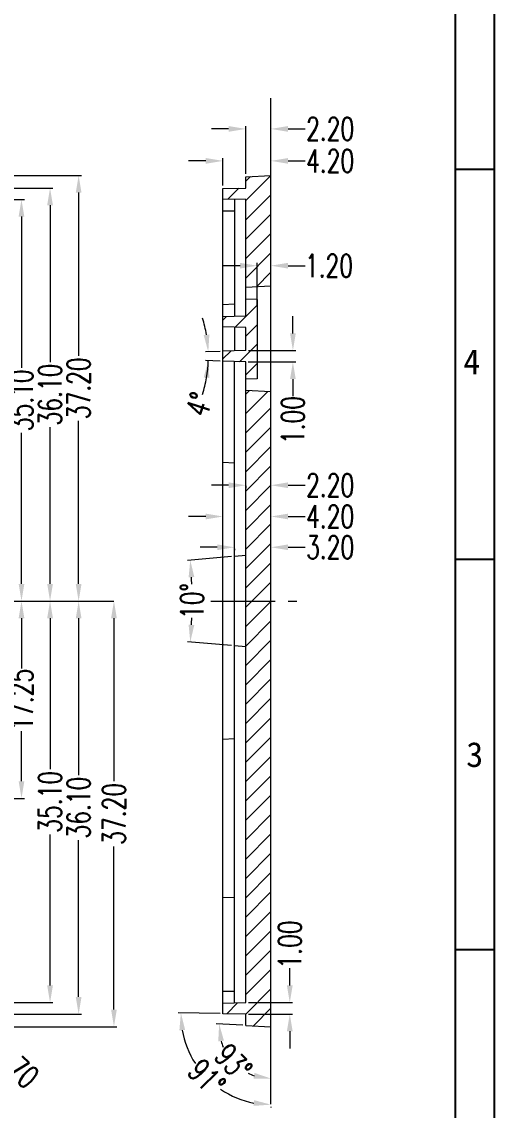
# Model space of a CAD drawing. Header units: millimetres. Extents: x 52832 to 53470, y -6025 to -5739.
# Drawn here: x 52989.8 to 53031.1, y -5964.5 to -5869.3 of the extents above; entities that cross this region are included whole.
import ezdxf
from ezdxf.enums import TextEntityAlignment as Align

# ---------------------------------------------------------------- set-up
doc = ezdxf.new("R2010")
doc.units = ezdxf.units.MM
doc.linetypes.add('CENTER', pattern=[0.6, 0.375, -0.075, 0.075, -0.075])
doc.layers.get('0').update_dxf_attribs({"linetype": 'CONTINUOUS'})
doc.layers.get('Defpoints').update_dxf_attribs({"linetype": 'CONTINUOUS'})
doc.layers.add('dim', color=82, linetype='CONTINUOUS', lineweight=9)
doc.layers.add('part', color=7, linetype='CONTINUOUS', lineweight=20)
doc.styles.get("Standard").update_dxf_attribs({"font": 'romans.shx', "width": 0.7})
doc.styles.add('宋体', font='SimSun.ttf', dxfattribs={"width": 0.7})
doc.dimstyles.new('03', dxfattribs={"dimscale": 0.5, "dimtxt": 4, "dimasz": 3, "dimexe": 0.5, "dimexo": 0.5, "dimgap": 0.09, "dimtad": 0, "dimzin": 0, "dimdsep": 46, "dimtxsty": 'Standard', "dimcen": 0, "dimclrd": 256, "dimclre": 256, "dimclrt": 6, "dimazin": 2, "dimtp": 0.01, "dimtm": 0.01, "dimtfac": 1, "dimtofl": 0, "dimtmove": 0, "dimatfit": 0, "dimfxl": 0, "dimtolj": 1, "dimtzin": 0, "dimlwd": -1, "dimlwe": -1, "dimarcsym": 0})

# ---------------------------------------------------------------- blocks, each defined once
blk = doc.blocks.new('*D820')
at = {"layer": 'Defpoints', "color": 0}
for p in [(52989.753, -5919.948), (52989.753, -5919.948), (52984.023, -5937.198)]:
    blk.add_point(p, dxfattribs=at)
at = {"layer": 'dim'}
for p, q in [((52989.753, -5921.448), (52989.753, -5925.828)), ((52989.753, -5935.698), (52989.753, -5931.318)), ((52984.273, -5937.198), (52990.003, -5937.198))]:
    blk.add_line(p, q, dxfattribs=at)
for points in [[(52989.503, -5921.448), (52990.003, -5921.448), (52989.753, -5919.948)], [(52989.503, -5935.698), (52990.003, -5935.698), (52989.753, -5937.198)]]:
    blk.add_solid(points, dxfattribs=at)
at = {"layer": 'dim', "color": 6, "insert": (52989.753, -5928.573), "char_height": 2, "attachment_point": 5, "rotation": 90}
blk.add_mtext('\\A1;17.25', dxfattribs=at)
blk = doc.blocks.new('*D822')
at = {"layer": 'Defpoints', "color": 0}
for p in [(52981.984, -5884.848), (52989.753, -5884.848), (52989.753, -5919.948)]:
    blk.add_point(p, dxfattribs=at)
at = {"layer": 'dim'}
for p, q in [((52982.234, -5884.848), (52990.003, -5884.848)), ((52989.753, -5886.348), (52989.753, -5899.553)), ((52989.753, -5918.448), (52989.753, -5905.243))]:
    blk.add_line(p, q, dxfattribs=at)
for points in [[(52989.503, -5886.348), (52990.003, -5886.348), (52989.753, -5884.848)], [(52989.503, -5918.448), (52990.003, -5918.448), (52989.753, -5919.948)]]:
    blk.add_solid(points, dxfattribs=at)
at = {"layer": 'dim', "color": 6, "insert": (52989.753, -5902.398), "char_height": 2, "attachment_point": 5, "rotation": 90}
blk.add_mtext('\\A1;35.10', dxfattribs=at)
blk = doc.blocks.new('*D823')
at = {"layer": 'Defpoints', "color": 0}
for p in [(52981.984, -5883.848), (52992.253, -5883.848), (52989.753, -5919.948)]:
    blk.add_point(p, dxfattribs=at)
at = {"layer": 'dim'}
for p, q in [((52982.234, -5883.848), (52992.503, -5883.848)), ((52992.253, -5885.348), (52992.253, -5899.053)), ((52992.253, -5918.448), (52992.253, -5904.743)), ((52990.003, -5919.948), (52992.503, -5919.948))]:
    blk.add_line(p, q, dxfattribs=at)
for points in [[(52992.003, -5885.348), (52992.503, -5885.348), (52992.253, -5883.848)], [(52992.003, -5918.448), (52992.503, -5918.448), (52992.253, -5919.948)]]:
    blk.add_solid(points, dxfattribs=at)
at = {"layer": 'dim', "color": 6, "insert": (52992.253, -5901.898), "char_height": 2, "attachment_point": 5, "rotation": 90}
blk.add_mtext('\\A1;36.10', dxfattribs=at)
blk = doc.blocks.new('*D824')
at = {"layer": 'Defpoints', "color": 0}
for p in [(52982.39, -5882.748), (52994.753, -5882.748), (52989.753, -5919.948)]:
    blk.add_point(p, dxfattribs=at)
at = {"layer": 'dim'}
for p, q in [((52982.64, -5882.748), (52995.003, -5882.748)), ((52994.753, -5884.248), (52994.753, -5898.503)), ((52994.753, -5918.448), (52994.753, -5904.193)), ((52990.003, -5919.948), (52995.003, -5919.948))]:
    blk.add_line(p, q, dxfattribs=at)
for points in [[(52994.503, -5884.248), (52995.003, -5884.248), (52994.753, -5882.748)], [(52994.503, -5918.448), (52995.003, -5918.448), (52994.753, -5919.948)]]:
    blk.add_solid(points, dxfattribs=at)
at = {"layer": 'dim', "color": 6, "insert": (52994.753, -5901.348), "char_height": 2, "attachment_point": 5, "rotation": 90}
blk.add_mtext('\\A1;37.20', dxfattribs=at)
blk = doc.blocks.new('*D825')
at = {"layer": 'Defpoints', "color": 0}
for p in [(52992.253, -5919.948), (52981.984, -5955.048), (52992.253, -5955.048)]:
    blk.add_point(p, dxfattribs=at)
at = {"layer": 'dim'}
for p, q in [((52992.253, -5921.448), (52992.253, -5934.653)), ((52992.253, -5953.548), (52992.253, -5940.343)), ((52982.234, -5955.048), (52992.503, -5955.048))]:
    blk.add_line(p, q, dxfattribs=at)
for points in [[(52992.003, -5921.448), (52992.503, -5921.448), (52992.253, -5919.948)], [(52992.003, -5953.548), (52992.503, -5953.548), (52992.253, -5955.048)]]:
    blk.add_solid(points, dxfattribs=at)
at = {"layer": 'dim', "color": 6, "insert": (52992.253, -5937.498), "char_height": 2, "attachment_point": 5, "rotation": 90}
blk.add_mtext('\\A1;35.10', dxfattribs=at)
blk = doc.blocks.new('*D826')
at = {"layer": 'Defpoints', "color": 0}
for p in [(52994.753, -5919.948), (52981.984, -5956.048), (52994.753, -5956.048)]:
    blk.add_point(p, dxfattribs=at)
at = {"layer": 'dim'}
for p, q in [((52994.753, -5921.448), (52994.753, -5935.153)), ((52994.753, -5954.548), (52994.753, -5940.843)), ((52982.234, -5956.048), (52995.003, -5956.048))]:
    blk.add_line(p, q, dxfattribs=at)
for points in [[(52994.503, -5921.448), (52995.003, -5921.448), (52994.753, -5919.948)], [(52994.503, -5954.548), (52995.003, -5954.548), (52994.753, -5956.048)]]:
    blk.add_solid(points, dxfattribs=at)
at = {"layer": 'dim', "color": 6, "insert": (52994.753, -5937.998), "char_height": 2, "attachment_point": 5, "rotation": 90}
blk.add_mtext('\\A1;36.10', dxfattribs=at)
blk = doc.blocks.new('*D827')
at = {"layer": 'Defpoints', "color": 0}
for p in [(52997.841, -5919.948), (52997.841, -5919.948), (52982.39, -5957.148)]:
    blk.add_point(p, dxfattribs=at)
at = {"layer": 'dim'}
for p, q in [((52997.841, -5921.448), (52997.841, -5935.703)), ((52997.841, -5955.648), (52997.841, -5941.393)), ((52982.64, -5957.148), (52998.091, -5957.148))]:
    blk.add_line(p, q, dxfattribs=at)
for points in [[(52997.591, -5921.448), (52998.091, -5921.448), (52997.841, -5919.948)], [(52997.591, -5955.648), (52998.091, -5955.648), (52997.841, -5957.148)]]:
    blk.add_solid(points, dxfattribs=at)
at = {"layer": 'dim', "color": 6, "insert": (52997.841, -5938.548), "char_height": 2, "attachment_point": 5, "rotation": 90}
blk.add_mtext('\\A1;37.20', dxfattribs=at)
blk = doc.blocks.new('*D866')
at = {"layer": 'Defpoints', "color": 0}
for p in [(52982.392, -5954.456), (52984.398, -5956.25)]:
    blk.add_point(p, dxfattribs=at)
at = {"layer": 'dim'}
blk.add_line((52985.517, -5957.249), (52986.635, -5958.249), dxfattribs=at)
blk.add_solid([(52985.683, -5957.063), (52985.35, -5957.436), (52984.398, -5956.25)], dxfattribs=at)
at = {"layer": 'dim', "color": 6, "insert": (52988.756, -5960.145), "char_height": 2, "attachment_point": 5, "rotation": 318.20461}
blk.add_mtext('\\A1;R2.70', dxfattribs=at)
blk = doc.blocks.new('*D914')
at = {"layer": 'Defpoints', "color": 0}
for p in [(53011.574, -5878.68), (53011.574, -5878.68), (53009.374, -5882.864)]:
    blk.add_point(p, dxfattribs=at)
at = {"layer": 'dim'}
for p, q in [((53009.374, -5882.614), (53009.374, -5878.43)), ((53007.874, -5878.68), (53006.374, -5878.68)), ((53013.074, -5878.68), (53014.574, -5878.68))]:
    blk.add_line(p, q, dxfattribs=at)
for points in [[(53007.874, -5878.43), (53007.874, -5878.93), (53009.374, -5878.68)], [(53013.074, -5878.43), (53013.074, -5878.93), (53011.574, -5878.68)]]:
    blk.add_solid(points, dxfattribs=at)
at = {"layer": 'dim', "color": 6, "insert": (53016.753, -5878.68), "char_height": 2, "attachment_point": 5}
blk.add_mtext('\\A1;2.20', dxfattribs=at)
blk = doc.blocks.new('*D915')
at = {"layer": 'Defpoints', "color": 0}
for p in [(53011.574, -5881.476), (53011.574, -5881.476), (53007.374, -5883.883)]:
    blk.add_point(p, dxfattribs=at)
at = {"layer": 'dim'}
for p, q in [((53007.374, -5883.633), (53007.374, -5881.226)), ((53005.874, -5881.476), (53004.374, -5881.476)), ((53013.074, -5881.476), (53014.574, -5881.476))]:
    blk.add_line(p, q, dxfattribs=at)
for points in [[(53005.874, -5881.226), (53005.874, -5881.726), (53007.374, -5881.476)], [(53013.074, -5881.226), (53013.074, -5881.726), (53011.574, -5881.476)]]:
    blk.add_solid(points, dxfattribs=at)
at = {"layer": 'dim', "color": 6, "insert": (53016.753, -5881.476), "char_height": 2, "attachment_point": 5}
blk.add_mtext('\\A1;4.20', dxfattribs=at)
blk = doc.blocks.new('*D916')
at = {"layer": 'Defpoints', "color": 0}
for p in [(53011.574, -5875.989), (53009.374, -5957.033), (53011.574, -5957.148), (53007.57, -5959.278), (53011.574, -5963.908)]:
    blk.add_point(p, dxfattribs=at)
at = {"layer": 'dim'}
blk.add_line((53009.125, -5957.02), (53006.795, -5956.898), dxfattribs=at)
for start, end in [(196.03584, 203.13603), (243.86397, 250.96416)]:
    blk.add_arc((53011.574, -5957.148), 4.536, start, end, dxfattribs=at)
for points in [[(53006.967, -5958.43), (53007.464, -5958.373), (53007.045, -5956.911)], [(53010.136, -5961.19), (53010.054, -5961.683), (53011.574, -5961.684)]]:
    blk.add_solid(points, dxfattribs=at)
at = {"layer": 'dim', "color": 6, "insert": (53008.284, -5960.271), "char_height": 2, "attachment_point": 5, "rotation": 313.5}
blk.add_mtext('\\A1;93°', dxfattribs=at)
blk = doc.blocks.new('*D917')
at = {"layer": 'Defpoints', "color": 0}
for p in [(53011.574, -5875.989), (53007.374, -5956.014), (53009.374, -5956.048), (53004.707, -5959.946), (53011.574, -5963.908)]:
    blk.add_point(p, dxfattribs=at)
at = {"layer": 'dim'}
for p, q in [((53007.124, -5956.009), (53003.448, -5955.945)), ((53011.574, -5964.158), (53011.574, -5964.215))]:
    blk.add_line(p, q, dxfattribs=at)
for start, end in [(189.92626, 212.94234), (236.05766, 259.07374)]:
    blk.add_arc((53011.574, -5956.087), 7.878, start, end, dxfattribs=at)
for points in [[(53003.565, -5957.464), (53004.064, -5957.425), (53003.698, -5955.949)], [(53010.105, -5963.573), (53010.057, -5964.071), (53011.574, -5963.965)]]:
    blk.add_solid(points, dxfattribs=at)
at = {"layer": 'dim', "color": 6, "insert": (53005.956, -5961.608), "char_height": 2, "attachment_point": 5, "rotation": 314.5}
blk.add_mtext('\\A1;91°', dxfattribs=at)
blk = doc.blocks.new('*D918')
at = {"layer": 'Defpoints', "color": 0}
for p in [(53011.574, -5890.635), (53011.574, -5890.635), (53010.374, -5894.423)]:
    blk.add_point(p, dxfattribs=at)
at = {"layer": 'dim'}
for p, q in [((53008.874, -5890.635), (53007.374, -5890.635)), ((53010.374, -5894.173), (53010.374, -5890.385)), ((53013.074, -5890.635), (53014.574, -5890.635))]:
    blk.add_line(p, q, dxfattribs=at)
for points in [[(53008.874, -5890.385), (53008.874, -5890.885), (53010.374, -5890.635)], [(53013.074, -5890.385), (53013.074, -5890.885), (53011.574, -5890.635)]]:
    blk.add_solid(points, dxfattribs=at)
at = {"layer": 'dim', "color": 6, "insert": (53016.653, -5890.635), "char_height": 2, "attachment_point": 5}
blk.add_mtext('\\A1;1.20', dxfattribs=at)
blk = doc.blocks.new('*D919')
at = {"layer": 'Defpoints', "color": 0}
for p in [(53009.374, -5898.048), (53009.34, -5899.047), (53013.495, -5899.047)]:
    blk.add_point(p, dxfattribs=at)
at = {"layer": 'dim'}
for p, q in [((53013.495, -5896.548), (53013.495, -5895.048)), ((53009.624, -5898.048), (53013.745, -5898.048)), ((53009.59, -5899.047), (53013.745, -5899.047)), ((53013.495, -5900.547), (53013.495, -5902.047))]:
    blk.add_line(p, q, dxfattribs=at)
for points in [[(53013.245, -5896.548), (53013.745, -5896.548), (53013.495, -5898.048)], [(53013.245, -5900.547), (53013.745, -5900.547), (53013.495, -5899.047)]]:
    blk.add_solid(points, dxfattribs=at)
at = {"layer": 'dim', "color": 6, "insert": (53013.495, -5904.126), "char_height": 2, "attachment_point": 5, "rotation": 90}
blk.add_mtext('\\A1;1.00', dxfattribs=at)
blk = doc.blocks.new('*D920')
at = {"layer": 'Defpoints', "color": 0}
for p in [(53006.1, -5898.42), (53007.374, -5898.118), (53009.374, -5898.048), (53007.374, -5898.979), (53009.374, -5899.048)]:
    blk.add_point(p, dxfattribs=at)
at = {"layer": 'dim'}
for p, q in [((53007.125, -5898.127), (53005.845, -5898.172)), ((53007.125, -5898.97), (53005.845, -5898.925))]:
    blk.add_line(p, q, dxfattribs=at)
for start, end in [(9.78729, 17.57459), (342.38915, 358), (342.42541, 350.21271)]:
    blk.add_arc((52995.056, -5898.548), 11.045, start, end, dxfattribs=at)
for points in [[(53006.189, -5896.645), (53005.692, -5896.697), (53006.094, -5898.163)], [(53005.692, -5900.4), (53006.189, -5900.452), (53006.094, -5898.934)]]:
    blk.add_solid(points, dxfattribs=at)
at = {"layer": 'dim', "color": 6, "insert": (53005.308, -5902.759), "char_height": 2, "attachment_point": 5, "rotation": 72.38915}
blk.add_mtext('\\A1;4°', dxfattribs=at)
blk = doc.blocks.new('*D921')
at = {"layer": 'Defpoints', "color": 0}
for p in [(53009.374, -5909.639), (53011.574, -5909.826), (53011.574, -5909.826)]:
    blk.add_point(p, dxfattribs=at)
at = {"layer": 'dim'}
for p, q in [((53007.874, -5909.826), (53006.374, -5909.826)), ((53009.374, -5909.889), (53009.374, -5910.076)), ((53013.074, -5909.826), (53014.574, -5909.826))]:
    blk.add_line(p, q, dxfattribs=at)
for points in [[(53007.874, -5909.576), (53007.874, -5910.076), (53009.374, -5909.826)], [(53013.074, -5909.576), (53013.074, -5910.076), (53011.574, -5909.826)]]:
    blk.add_solid(points, dxfattribs=at)
at = {"layer": 'dim', "color": 6, "insert": (53016.753, -5909.826), "char_height": 2, "attachment_point": 5}
blk.add_mtext('\\A1;2.20', dxfattribs=at)
blk = doc.blocks.new('*D922')
at = {"layer": 'Defpoints', "color": 0}
for p in [(53007.374, -5912.556), (53011.574, -5912.556), (53011.574, -5912.556)]:
    blk.add_point(p, dxfattribs=at)
at = {"layer": 'dim'}
for p, q in [((53005.874, -5912.556), (53004.374, -5912.556)), ((53013.074, -5912.556), (53014.574, -5912.556))]:
    blk.add_line(p, q, dxfattribs=at)
for points in [[(53005.874, -5912.306), (53005.874, -5912.806), (53007.374, -5912.556)], [(53013.074, -5912.306), (53013.074, -5912.806), (53011.574, -5912.556)]]:
    blk.add_solid(points, dxfattribs=at)
at = {"layer": 'dim', "color": 6, "insert": (53016.753, -5912.556), "char_height": 2, "attachment_point": 5}
blk.add_mtext('\\A1;4.20', dxfattribs=at)
blk = doc.blocks.new('*D923')
at = {"layer": 'Defpoints', "color": 0}
for p in [(53008.374, -5915.125), (53011.574, -5915.246), (53011.574, -5915.246)]:
    blk.add_point(p, dxfattribs=at)
at = {"layer": 'dim'}
for p, q in [((53006.874, -5915.246), (53005.374, -5915.246)), ((53008.374, -5915.375), (53008.374, -5915.496)), ((53013.074, -5915.246), (53014.574, -5915.246))]:
    blk.add_line(p, q, dxfattribs=at)
for points in [[(53006.874, -5914.996), (53006.874, -5915.496), (53008.374, -5915.246)], [(53013.074, -5914.996), (53013.074, -5915.496), (53011.574, -5915.246)]]:
    blk.add_solid(points, dxfattribs=at)
at = {"layer": 'dim', "color": 6, "insert": (53016.753, -5915.246), "char_height": 2, "attachment_point": 5}
blk.add_mtext('\\A1;3.20', dxfattribs=at)
blk = doc.blocks.new('*D924')
at = {"layer": 'Defpoints', "color": 0}
for p in [(53008.374, -5916.036), (53009.374, -5915.948), (53004.657, -5918.755), (53008.374, -5923.861), (53009.374, -5923.948)]:
    blk.add_point(p, dxfattribs=at)
at = {"layer": 'dim'}
for p, q in [((53008.125, -5916.058), (53004.269, -5916.395)), ((53008.125, -5923.839), (53004.269, -5923.502))]:
    blk.add_line(p, q, dxfattribs=at)
for start, end in [(2.06534, 2.90473), (357.09527, 357.93466)]:
    blk.add_arc((52963.654, -5919.948), 41.02, start, end, dxfattribs=at)
for points in [[(53004.372, -5917.887), (53004.871, -5917.852), (53004.518, -5916.373)], [(53004.871, -5922.044), (53004.372, -5922.01), (53004.518, -5923.524)]]:
    blk.add_solid(points, dxfattribs=at)
at = {"layer": 'dim', "color": 6, "insert": (53004.674, -5919.948), "char_height": 2, "attachment_point": 5, "rotation": 90}
blk.add_mtext('\\A1;10°', dxfattribs=at)
blk = doc.blocks.new('*D925')
at = {"layer": 'Defpoints', "color": 0}
for p in [(53009.374, -5955.048), (53013.223, -5955.048), (53009.374, -5956.048)]:
    blk.add_point(p, dxfattribs=at)
at = {"layer": 'dim'}
for p, q in [((53013.223, -5953.548), (53013.223, -5952.048)), ((53009.624, -5955.048), (53013.473, -5955.048)), ((53009.624, -5956.048), (53013.473, -5956.048)), ((53013.223, -5957.548), (53013.223, -5959.048))]:
    blk.add_line(p, q, dxfattribs=at)
for points in [[(53012.973, -5953.548), (53013.473, -5953.548), (53013.223, -5955.048)], [(53012.973, -5957.548), (53013.473, -5957.548), (53013.223, -5956.048)]]:
    blk.add_solid(points, dxfattribs=at)
at = {"layer": 'dim', "color": 6, "insert": (53013.223, -5949.97), "char_height": 2, "attachment_point": 5, "rotation": 90}
blk.add_mtext('\\A1;1.00', dxfattribs=at)
blk = doc.blocks.new('sa3l')
for p, q in [((340.59, 244.94), (334.76, 244.94)), ((340.59, 186.62), (334.76, 186.62)), ((340.59, 128.3), (334.76, 128.3))]:
    blk.add_line(p, q)
for points in [[(5.83, 5.83), (5.83, 484.06), (340.59, 484.06), (340.59, 5.83)], [(11.66, 11.66), (11.66, 478.22), (334.76, 478.22), (334.76, 11.66)]]:
    blk.add_lwpolyline(points, close=True)
at = {"style": '宋体'}
for s, p in [('4', (337.23, 216.17)), ('3', (337.67, 157.45))]:
    blk.add_text(s, height=3.73, dxfattribs=at).set_placement(p, align=Align.MIDDLE)

msp = doc.modelspace()

# ---------------------------------------------------------------- linework, layer by layer
at = {"layer": 'part', "color": 1, "linetype": 'CENTER', "ltscale": 100}
for p, q in [((53011.574, -5963.908), (53011.574, -5875.989)), ((52866.98, -5919.948), (52997.841, -5919.948))]:
    msp.add_line(p, q, dxfattribs=at)
at = {"layer": 'part', "color": 7, "linetype": 'Continuous'}
for p, q in [((53009.374, -5882.864), (53011.574, -5882.748)), ((53009.374, -5883.848), (53009.374, -5882.864)), ((53011.574, -5957.148), (53011.574, -5882.748)), ((53007.374, -5883.883), (53009.374, -5883.848)), ((53007.374, -5956.014), (53007.374, -5883.883)), ((53009.374, -5884.848), (53007.374, -5884.814)), ((53008.374, -5884.831), (53008.374, -5895.083)), ((53009.374, -5895.048), (53009.374, -5884.848)), ((53007.374, -5885.848), (53008.374, -5885.848)), ((53011.574, -5892.433), (53009.374, -5892.548)), ((53010.374, -5893.583), (53009.374, -5893.548)), ((53010.374, -5893.583), (53010.374, -5900.514)), ((53008.374, -5894.001), (53007.374, -5894.053)), ((53009.374, -5895.048), (53007.374, -5895.118)), ((53009.374, -5896.048), (53007.374, -5895.979)), ((53008.374, -5896.014), (53008.374, -5898.083)), ((53009.374, -5898.048), (53009.374, -5896.048)), ((53009.374, -5898.048), (53007.374, -5898.118)), ((53009.374, -5899.048), (53007.374, -5898.979)), ((53008.374, -5955.066), (53008.374, -5899.014)), ((53009.374, -5955.048), (53009.374, -5899.048)), ((53010.374, -5900.514), (53009.374, -5900.548)), ((53011.574, -5901.664), (53009.374, -5901.548)), ((53008.374, -5907.896), (53007.374, -5907.844)), ((53008.374, -5916.036), (53009.374, -5915.948)), ((53009.374, -5923.948), (53008.374, -5923.861)), ((53008.374, -5932.001), (53007.374, -5932.053)), ((53008.374, -5945.896), (53007.374, -5945.844)), ((53007.374, -5954.048), (53008.374, -5954.048)), ((53007.374, -5955.083), (53009.374, -5955.048)), ((53009.374, -5956.048), (53007.374, -5956.014)), ((53009.374, -5957.033), (53009.374, -5956.048)), ((53009.374, -5957.033), (53011.574, -5957.148))]:
    msp.add_line(p, q, dxfattribs=at)
at = {"layer": 'part', "color": 5, "linetype": 'Continuous'}
for p, q in [((53011.566, -5882.749), (53009.374, -5884.94)), ((53009.779, -5882.843), (53009.374, -5883.247)), ((53008.763, -5883.859), (53007.801, -5884.821)), ((53011.574, -5884.433), (53009.374, -5886.633)), ((53011.574, -5886.126), (53009.374, -5888.326)), ((53011.574, -5887.819), (53009.374, -5890.019)), ((53011.574, -5889.512), (53009.374, -5891.712)), ((53011.574, -5891.204), (53010.278, -5892.501)), ((53010.374, -5894.097), (53008.455, -5896.016)), ((53007.671, -5895.108), (53007.374, -5895.404)), ((53010.374, -5895.79), (53009.374, -5896.79)), ((53010.374, -5897.483), (53008.828, -5899.029)), ((53008.071, -5898.094), (53007.374, -5898.79)), ((53010.374, -5899.176), (53009.374, -5900.176)), ((53009.679, -5901.564), (53009.374, -5901.869)), ((53011.287, -5901.649), (53009.374, -5903.562)), ((53011.574, -5903.054), (53009.374, -5905.254)), ((53011.574, -5904.747), (53009.374, -5906.947)), ((53011.574, -5906.44), (53009.374, -5908.64)), ((53011.574, -5908.133), (53009.374, -5910.333)), ((53011.574, -5909.826), (53009.374, -5912.026)), ((53011.574, -5911.519), (53009.374, -5913.719)), ((53011.574, -5913.212), (53009.374, -5915.412)), ((53011.574, -5914.904), (53009.374, -5917.104)), ((53011.574, -5916.597), (53009.374, -5918.797)), ((53011.574, -5918.29), (53009.374, -5920.49)), ((53011.574, -5919.983), (53009.374, -5922.183)), ((53011.574, -5921.676), (53009.374, -5923.876)), ((53011.574, -5923.369), (53009.374, -5925.569)), ((53011.574, -5925.062), (53009.374, -5927.262)), ((53011.574, -5926.754), (53009.374, -5928.954)), ((53011.574, -5928.447), (53009.374, -5930.647)), ((53011.574, -5930.14), (53009.374, -5932.34)), ((53011.574, -5931.833), (53009.374, -5934.033)), ((53011.574, -5933.526), (53009.374, -5935.726)), ((53011.574, -5935.219), (53009.374, -5937.419)), ((53011.574, -5936.912), (53009.374, -5939.112)), ((53011.574, -5938.604), (53009.374, -5940.804)), ((53011.574, -5940.297), (53009.374, -5942.497)), ((53011.574, -5941.99), (53009.374, -5944.19)), ((53011.574, -5943.683), (53009.374, -5945.883)), ((53011.574, -5945.376), (53009.374, -5947.576)), ((53011.574, -5947.069), (53009.374, -5949.269)), ((53011.574, -5948.762), (53009.374, -5950.962)), ((53011.574, -5950.454), (53009.374, -5952.654)), ((53011.574, -5952.147), (53009.374, -5954.347)), ((53011.574, -5953.84), (53009.366, -5956.048)), ((53008.661, -5955.061), (53007.703, -5956.019)), ((53011.574, -5955.533), (53010.039, -5957.068))]:
    msp.add_line(p, q, dxfattribs=at)
at = {"layer": 'part', "color": 1, "linetype": 'CENTER', "ltscale": 15}
msp.add_line((53006.323, -5919.948), (53013.851, -5919.948), dxfattribs=at)

# ---------------------------------------------------------------- block references
at = {"xscale": 0.5848199999961071, "yscale": 0.5848200000002544, "zscale": 0.58482}
msp.add_blockref('sa3l', (52831.926, -6025.459), dxfattribs=at)

# ---------------------------------------------------------------- dimensions: what is measured, and where the dimension line sits
at = {"layer": 'dim'}
for base, line1, line2, picture, middle in [((53004.7068, -5959.946), ((53011.5744, -5963.9077), (53011.5744, -5875.9891)), ((53009.3744, -5956.0484), (53007.3744, -5956.0135)), '*D917', (53005.9556, -5961.6084)), ((53007.5697, -5959.2778), ((53011.5744, -5963.9077), (53011.5744, -5875.9891)), ((53009.3744, -5957.0331), (53011.5744, -5957.1484)), '*D916', (53008.2844, -5960.2706)), ((53006.1005, -5898.4199), ((53009.3744, -5898.0484), (53007.3744, -5898.1183)), ((53009.3744, -5899.0484), (53007.3744, -5898.9786)), '*D920', (53005.3077, -5902.759))]:
    dim = msp.add_angular_dim_2l(base=base, line1=line1, line2=line2, dimstyle='03', dxfattribs=at)
    dim.commit()
    dim.dimension.update_dxf_attribs({"geometry": picture, "text_midpoint": middle})
for base, p1, p2, picture, middle in [((53011.574, -5878.68), (53009.374, -5882.864), (53011.574, -5878.68), '*D914', (53016.753, -5878.68)), ((53011.574, -5881.476), (53007.374, -5883.883), (53011.574, -5881.476), '*D915', (53016.753, -5881.476)), ((53011.574, -5890.635), (53010.374, -5894.423), (53011.574, -5890.635), '*D918', (53016.653, -5890.635)), ((53011.574, -5909.826), (53009.374, -5909.639), (53011.574, -5909.826), '*D921', (53016.753, -5909.826)), ((53011.574, -5912.556), (53007.374, -5912.556), (53011.574, -5912.556), '*D922', (53016.753, -5912.556)), ((53011.574, -5915.246), (53008.374, -5915.125), (53011.574, -5915.246), '*D923', (53016.753, -5915.246))]:
    dim = msp.add_linear_dim(base=base, p1=p1, p2=p2, dimstyle='03', dxfattribs=at)
    dim.commit()
    dim.dimension.update_dxf_attribs({"geometry": picture, "text_midpoint": middle})
for base, p1, p2, picture, middle in [((52994.753, -5882.748), (52989.753, -5919.948), (52982.39, -5882.748), '*D824', (52994.753, -5901.348)), ((52992.253, -5883.848), (52989.753, -5919.948), (52981.984, -5883.848), '*D823', (52992.253, -5901.898)), ((52989.753, -5884.848), (52989.753, -5919.948), (52981.984, -5884.848), '*D822', (52989.753, -5902.398)), ((53013.495, -5899.047), (53009.374, -5898.048), (53009.34, -5899.047), '*D919', (53013.495, -5904.126)), ((52992.253, -5955.048), (52992.253, -5919.948), (52981.984, -5955.048), '*D825', (52992.253, -5937.498)), ((52994.753, -5956.048), (52994.753, -5919.948), (52981.984, -5956.048), '*D826', (52994.753, -5937.998)), ((52997.841, -5919.948), (52982.39, -5957.148), (52997.841, -5919.948), '*D827', (52997.841, -5938.548)), ((52989.753, -5919.948), (52984.023, -5937.198), (52989.753, -5919.948), '*D820', (52989.753, -5928.573)), ((53013.223, -5955.048), (53009.374, -5956.048), (53009.374, -5955.048), '*D925', (53013.223, -5949.97))]:
    dim = msp.add_linear_dim(base=base, p1=p1, p2=p2, angle=90, dimstyle='03', dxfattribs=at)
    dim.commit()
    dim.dimension.update_dxf_attribs({"geometry": picture, "text_midpoint": middle})
dim = msp.add_angular_dim_2l(base=(53004.657, -5918.755), line1=((53009.374, -5923.948), (53008.374, -5923.861)), line2=((53008.374, -5916.036), (53009.374, -5915.948)), dimstyle='03', dxfattribs=at)
dim.commit()
dim.dimension.update_dxf_attribs({"geometry": '*D924', "text_midpoint": (53004.674, -5919.948), "dimtype": 162})
dim = msp.add_radius_dim(center=(52982.392, -5954.456), mpoint=(52984.398, -5956.25), text='R2.70', dimstyle='03', dxfattribs=at)
dim.commit()
dim.dimension.update_dxf_attribs({"geometry": '*D866', "text_midpoint": (52988.756, -5960.145)})

doc.saveas('drawing.dxf')
